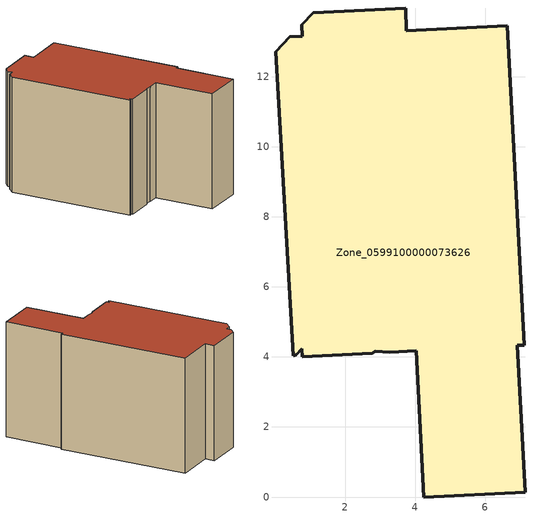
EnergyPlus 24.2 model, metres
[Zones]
Zone_0599100000073626
 floor ground (C_G): 1.09,13.84 3.73,13.97 3.75,13.32 6.63,13.47 7.12,4.34 6.92,4.33 7.14,0.14 4.25,0 4.03,4.18 3.27,4.14 2.85,4.17 2.77,4.11 0.78,4 0.76,4.23 0.61,4.06 0.52,4.04 0.02,12.73 0.42,13.14 0.78,13.17 0.76,13.49 z0
 wall outside (C_F): 3.75,13.32 3.73,13.97 1.09,13.84 0.76,13.49 0.78,13.17 0.42,13.14 0.02,12.73 0.52,4.04 0.61,4.06 0.76,4.23 0.78,4 2.77,4.11 2.85,4.17 3.27,4.14 4.03,4.18 4.25,0 7.14,0.14 6.92,4.33 7.12,4.34 6.63,13.47 3.75,13.32 z0:8.12
 roof outside (C_R): 3.73,13.97 1.09,13.84 0.76,13.49 0.78,13.17 0.42,13.14 0.02,12.73 0.52,4.04 0.61,4.06 0.76,4.23 0.78,4 2.77,4.11 2.85,4.17 3.27,4.14 4.03,4.18 4.25,0 7.14,0.14 6.92,4.33 7.12,4.34 6.63,13.47 3.75,13.32 z8.12
[BUILDING]
Pand.0599100000073626: North Axis=0; Terrain=City; Loads Convergence Tolerance Value=0.04; Temperature Convergence Tolerance Value=0.4; Solar Distribution=FullExterior; Maximum Number of Warmup Days=25; Minimum Number of Warmup Days=1
[Site:Location]
Rotterdam.The.Hague.AP_ZH_NLD Design_Conditions: Latitude=51.96; Longitude=4.45; Time Zone=1; Elevation=-4.5
[SITE:GROUNDTEMPERATURE:BUILDINGSURFACE]
18, 18, 18, 18, 18, 18, 18, 18, 18, 18, 18, 18
[MATERIAL] Thermal Absorptance=0.9; Solar Absorptance=0.7; Visible Absorptance=0.7
Name | Roughness | Thickness | Conductivity | Density | Specific Heat
G.D.1965 | MediumSmooth | 0.15 | 1 | 540 | 1210
F.D.1965 | Rough | 0.3 | 0.857143 | 1920 | 840
R.D.1965 | MediumRough | 0.2 | 0.08 | 1500 | 1000
[CONSTRUCTION]
C_G: G.D.1965
C_F: F.D.1965
C_R: R.D.1965
[ZONE]
Zone_0599100000073626: Type=1; Multiplier=1; Ceiling Height=Autocalculate; Volume=Autocalculate; Floor Area=autocalculate; Part of Total Floor Area=Yes
[ZONEINFILTRATION:DESIGNFLOWRATE]
Infil_Zone_0599100000073626: Zone or ZoneList or Space or SpaceList=Zone_0599100000073626; Schedule=AlwaysOn; Design Flow Rate Calculation Method=Flow/Area; Flow Rate per Floor Area=0.0042; Constant Term Coefficient=1; Temperature Term Coefficient=0; Velocity Term Coefficient=0; Velocity Squared Term Coefficient=0
[HVACTEMPLATE:ZONE:IDEALLOADSAIRSYSTEM]
Zone_0599100000073626: Maximum Heating Supply Air Temperature=50; Minimum Cooling Supply Air Temperature=13; Maximum Heating Supply Air Humidity Ratio=0.0156; Minimum Cooling Supply Air Humidity Ratio=0.0077; Heating Limit=NoLimit; Cooling Limit=NoLimit; Dehumidification Control Type=ConstantSensibleHeatRatio; Cooling Sensible Heat Ratio=0.7; Dehumidification Setpoint=60; Humidification Control Type=None; Humidification Setpoint=30; Outdoor Air Method=None; Outdoor Air Flow Rate per Person=0.00944; Outdoor Air Flow Rate per Zone Floor Area=0; Outdoor Air Flow Rate per Zone=0; Demand Controlled Ventilation Type=None; Outdoor Air Economizer Type=NoEconomizer; Heat Recovery Type=None; Sensible Heat Recovery Effectiveness=0.7; Latent Heat Recovery Effectiveness=0.65
[ZONECONTROL:THERMOSTAT]
ThermostatControl_Zone_0599100000073626: Zone or ZoneList=Zone_0599100000073626; Control Type Schedule=DualSetpointControlType; Control 1=Thermostat_Zone_0599100000073626; Temperature Difference Between Cutout And Setpoint=0
[THERMOSTATSETPOINT:DUALSETPOINT]
Thermostat_Zone_0599100000073626: Heating Setpoint Temperature Schedule=HeatingSetpoint_Zone_0599100000073626; Cooling Setpoint Temperature Schedule=CoolingSetpoint_Zone_0599100000073626
[SCHEDULE:COMPACT]
HeatingSetpoint_Zone_0599100000073626: Through: 12/31, For: AllDays, Until: 24:00, 21
CoolingSetpoint_Zone_0599100000073626: Through: 12/31, For: AllDays, Until: 24:00, 24
DualSetpointControlType: Through: 12/31, For: AllDays, Until: 24:00, 4
AlwaysOn: Through: 12/31, For: AllDays, Until: 24:00, 1
